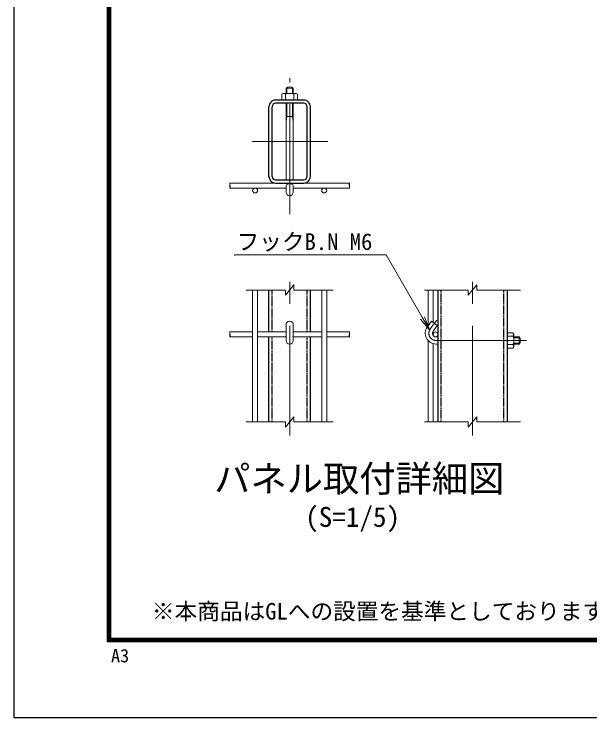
# Model space of a CAD drawing. Units: millimetres, scale not verified, with parts at other scales. Extents: x -4200 to 4200, y -2970 to 2970.
# Drawn here: x -4200 to -2533, y -2970 to -933 of the extents above; entities that cross this region are included whole.
import ezdxf
from ezdxf.enums import TextEntityAlignment as Align

# ---------------------------------------------------------------- set-up
doc = ezdxf.new("R2010")
doc.units = ezdxf.units.MM
doc.header["$LTSCALE"] = 10
doc.linetypes.add('USER1', pattern=[50.8, 31.75, -6.35, 6.35, -6.35])
doc.linetypes.add('USER2', pattern=[0.375, 0.25, -0.125])
for name, color, linetype, lineweight in [('0-0_D-STR-DIM', 7, 'Continuous', 13), ('0-1_D-STR3', 3, 'Continuous', 13), ('0-2_D-BMK', 2, 'USER1', 13), ('0-3_D-STR1', 1, 'Continuous', 25), ('0-4_D-STR2', 7, 'Continuous', 13), ('0-7_D-STR-TXT', 7, 'Continuous', 13), ('0-C_D-TTL', 7, 'Continuous', 25)]:
    doc.layers.add(name, color=color, linetype=linetype, lineweight=lineweight)
doc.layers.add('0-8_D-TTL-TXT', color=7, linetype='Continuous')
doc.styles.add('ＭＳ ゴシック', font='')
doc.styles.get('ＭＳ ゴシック').set_extended_font_data('MS Gothic')

msp = doc.modelspace()

# ---------------------------------------------------------------- linework, layer by layer
at = {"layer": '0-0_D-STR-DIM'}
for p, q in [((-3414.27, -1746.76), (-3389.27, -1716.76)), ((-3389.27, -1731.76), (-3389.27, -1716.76)), ((-2884.89, -1746.76), (-2859.89, -1716.76)), ((-2859.89, -1731.76), (-2859.89, -1716.76)), ((-3414.27, -1731.76), (-3527.89, -1731.76)), ((-3414.27, -1746.76), (-3414.27, -1731.76)), ((-3275.66, -1731.76), (-3389.27, -1731.76)), ((-2884.89, -1731.76), (-3011.2, -1731.76)), ((-2884.89, -1746.76), (-2884.89, -1731.76)), ((-2733.58, -1731.76), (-2859.89, -1731.76)), ((-3414.27, -2113.25), (-3527.89, -2113.25)), ((-3414.27, -2128.25), (-3389.27, -2098.25)), ((-3414.27, -2128.25), (-3414.27, -2113.25)), ((-3389.27, -2113.25), (-3389.27, -2098.25)), ((-3275.66, -2113.25), (-3389.27, -2113.25)), ((-2884.89, -2113.25), (-3011.2, -2113.25)), ((-2884.89, -2128.25), (-2859.89, -2098.25)), ((-2884.89, -2128.25), (-2884.89, -2113.25)), ((-2859.89, -2113.25), (-2859.89, -2098.25)), ((-2733.58, -2113.25), (-2859.89, -2113.25))]:
    msp.add_line(p, q, dxfattribs=at)
at = {"layer": '0-1_D-STR3'}
for p, q in [((-3412.17, -1147.49), (-3391.37, -1147.49)), ((-3412.17, -1162.77), (-3412.17, -1147.49)), ((-3409.77, -1162.77), (-3409.77, -1145.79)), ((-3393.77, -1162.77), (-3393.77, -1145.79)), ((-3391.37, -1162.77), (-3391.37, -1147.49)), ((-3420.43, -1162.77), (-3424.33, -1165.02)), ((-3424.33, -1165.02), (-3424.33, -1182.05)), ((-3383.11, -1162.77), (-3420.43, -1162.77)), ((-3417.67, -1162.77), (-3413.77, -1165.02)), ((-3409.87, -1162.77), (-3413.77, -1165.02)), ((-3413.77, -1165.02), (-3413.77, -1182.05)), ((-3393.67, -1162.77), (-3389.77, -1165.02)), ((-3385.87, -1162.77), (-3389.77, -1165.02)), ((-3389.77, -1165.02), (-3389.77, -1182.05)), ((-3383.11, -1162.77), (-3379.21, -1165.02)), ((-3379.21, -1165.02), (-3379.21, -1182.05)), ((-3379.21, -1182.05), (-3424.33, -1182.05)), ((-3412.17, -1412.85), (-3412.17, -1191.25)), ((-3409.77, -1191.25), (-3409.77, -1229.65)), ((-3393.77, -1229.65), (-3393.77, -1191.25)), ((-3391.37, -1412.85), (-3391.37, -1191.25)), ((-3409.77, -1229.65), (-3412.18, -1244.05)), ((-3412.17, -1229.65), (-3391.37, -1229.65)), ((-3393.77, -1229.65), (-3391.37, -1244.05)), ((-3412.17, -1430.75), (-3412.17, -1448.45)), ((-3391.37, -1430.75), (-3391.37, -1448.45)), ((-3412.17, -1828.97), (-3412.17, -1877.65)), ((-3391.37, -1877.65), (-3391.37, -1828.97)), ((-3002.91, -1838.07), (-2991.01, -1822.28)), ((-2974.39, -1834.79), (-2991.01, -1822.28)), ((-2986.3, -1850.59), (-2974.39, -1834.79)), ((-2977.99, -1867.25), (-2972.39, -1867.25)), ((-2772.39, -1855.09), (-2772.39, -1902.61)), ((-2755.37, -1855.09), (-2772.39, -1855.09)), ((-2755.37, -1865.65), (-2772.39, -1865.65)), ((-2753.11, -1861.75), (-2755.37, -1865.65)), ((-2753.11, -1869.55), (-2755.37, -1865.65)), ((-2754.44, -1867.25), (-2737.83, -1867.25)), ((-2753.11, -1869.65), (-2736.14, -1869.65)), ((-2737.83, -1867.25), (-2737.83, -1888.05)), ((-2977.99, -1888.05), (-2972.39, -1888.05)), ((-2755.37, -1889.65), (-2772.39, -1889.65)), ((-2753.11, -1885.75), (-2755.37, -1889.65)), ((-2753.11, -1893.55), (-2755.37, -1889.65)), ((-2753.11, -1885.65), (-2736.14, -1885.65)), ((-2753.11, -1888.05), (-2737.83, -1888.05)), ((-2755.37, -1900.21), (-2772.39, -1900.21)), ((-2753.11, -1896.31), (-2755.37, -1900.21))]:
    msp.add_line(p, q, dxfattribs=at)
msp.add_lwpolyline([(-2753.11, -1896.31), (-2753.11, -1858.99), (-2755.37, -1855.09)], dxfattribs=at)
for centre, radius, start, end in [((-3401.77, -1159.65), 16, 49.4584, 130.5416), ((-3401.77, -1448.45), 10.4, 180, 0), ((-2977.99, -1856.85), 31.2, 143, 270), ((-2977.99, -1856.85), 10.4, 143, 270), ((-2749.99, -1877.65), 16, 319.4584, 40.5416), ((-3401.77, -1877.65), 10.4, 180, 0)]:
    msp.add_arc(centre, radius, start, end, dxfattribs=at)
for centre, major_axis, start_param, end_param in [((-3401.77, -1430.81), (10.4, 0), 0, 3.1415927), ((-3401.77, -1829.04), (-10.4, 0), 3.1415927, 6.2831853)]:
    msp.add_ellipse(centre, major_axis=major_axis, ratio=0.649974, start_param=start_param, end_param=end_param, dxfattribs=at)
at = {"layer": '0-2_D-BMK'}
for p, q in [((-3401.77, -1511.75), (-3401.77, -1118.23)), ((-3510.01, -1302.05), (-3291.17, -1302.05)), ((-3401.77, -2152.84), (-3401.77, -1687.26)), ((-2872.39, -2152.84), (-2872.39, -1687.26)), ((-2994.61, -1844.33), (-2975.67, -1819.2)), ((-2977.99, -1877.65), (-2716.27, -1877.65))]:
    msp.add_line(p, q, dxfattribs=at)
msp.add_arc((-2977.99, -1856.85), 20.8, 143, 270, dxfattribs=at)
at = {"layer": '0-3_D-STR1'}
for p, q in [((-3461.77, -1402.85), (-3461.77, -1201.25)), ((-3452.57, -1402.85), (-3452.57, -1201.25)), ((-3360.97, -1182.05), (-3442.57, -1182.05)), ((-3360.97, -1191.25), (-3442.57, -1191.25)), ((-3350.97, -1402.85), (-3350.97, -1201.25)), ((-3341.77, -1402.85), (-3341.77, -1201.25)), ((-3442.57, -1412.85), (-3360.97, -1412.85)), ((-3442.57, -1422.05), (-3360.97, -1422.05)), ((-3461.77, -1852.85), (-3461.77, -1731.76)), ((-3341.77, -1852.85), (-3341.77, -1731.76)), ((-2972.39, -1731.76), (-2972.39, -2113.25)), ((-2772.39, -1731.76), (-2772.39, -2113.25)), ((-3461.77, -2113.25), (-3461.77, -1867.25)), ((-3341.77, -2113.25), (-3341.77, -1867.25))]:
    msp.add_line(p, q, dxfattribs=at)
at = {"layer": '0-3_D-STR1', "linetype": 'USER2'}
for p, q in [((-3452.57, -1852.85), (-3452.57, -1731.76)), ((-3350.97, -1852.85), (-3350.97, -1731.76)), ((-2963.19, -2113.25), (-2963.19, -1731.76)), ((-2781.59, -2113.25), (-2781.59, -1731.76)), ((-3452.57, -2113.25), (-3452.57, -1867.25)), ((-3350.97, -2113.25), (-3350.97, -1867.25))]:
    msp.add_line(p, q, dxfattribs=at)
at = {"layer": '0-3_D-STR1'}
for centre, radius, start, end in [((-3442.57, -1201.25), 19.2, 90, 180.00001), ((-3442.57, -1201.25), 10, 90, 180.00001), ((-3360.97, -1201.25), 19.2, 0.00001, 90.00002), ((-3360.97, -1201.25), 10, 0.00001, 90.00002), ((-3442.57, -1402.85), 19.2, 180.00001, 270), ((-3442.57, -1402.85), 10, 180.00001, 270), ((-3360.97, -1402.85), 19.2, 270, 0.00001), ((-3360.97, -1402.85), 10, 270, 0.00001)]:
    msp.add_arc(centre, radius, start, end, dxfattribs=at)
at = {"layer": '0-4_D-STR2'}
for p, q in [((-3574.54, -1422.05), (-3413.77, -1422.05)), ((-3229, -1422.05), (-3389.77, -1422.05)), ((-3574.54, -1436.45), (-3412.17, -1436.45)), ((-3229.01, -1436.45), (-3391.37, -1436.45)), ((-3508.97, -1731.76), (-3508.97, -2113.25)), ((-3494.57, -1731.76), (-3494.57, -2113.25)), ((-3308.97, -1731.76), (-3308.97, -2113.25)), ((-3294.57, -1731.76), (-3294.57, -2113.25)), ((-3001.19, -1835.8), (-3001.19, -1731.76)), ((-2986.79, -1825.45), (-2986.79, -1731.76)), ((-3508.97, -1852.85), (-3574.54, -1852.85)), ((-3412.17, -1852.85), (-3494.57, -1852.85)), ((-3391.37, -1852.85), (-3308.97, -1852.85)), ((-3294.57, -1852.85), (-3229.01, -1852.85)), ((-3508.97, -1867.25), (-3574.54, -1867.25)), ((-3412.17, -1867.25), (-3494.57, -1867.25)), ((-3391.37, -1867.25), (-3308.97, -1867.25)), ((-3294.57, -1867.25), (-3229.01, -1867.25)), ((-3001.19, -2113.25), (-3001.19, -1877.71)), ((-2986.79, -2113.25), (-2986.79, -1886.78))]:
    msp.add_line(p, q, dxfattribs=at)
for centre in [(-3501.77, -1443.65), (-3301.77, -1443.65), (-2979.59, -1860.05)]:
    msp.add_circle(centre, 7.2, dxfattribs=at)
for centre, major_axis, start_param, end_param in [((-3574.54, -1425.65), (0, -3.6), 3.1414937, 6.283185), ((-3229.01, -1432.85), (0, 3.6), 3.1414937, 6.283185), ((-3574.54, -1856.45), (0, -3.6), 3.1414937, 6.283185), ((-3229.01, -1856.45), (0, -3.6), 0.0000003, 3.1416916)]:
    msp.add_ellipse(centre, major_axis=major_axis, ratio=0.114898, start_param=start_param, end_param=end_param, dxfattribs=at)
for centre, major_axis in [((-3229.01, -1425.65), (0, 3.6)), ((-3574.54, -1432.85), (0, -3.6)), ((-3574.54, -1863.65), (0, -3.6)), ((-3229.01, -1863.65), (0, 3.6))]:
    msp.add_ellipse(centre, major_axis=major_axis, ratio=0.114898, dxfattribs=at)
at = {"layer": '0-7_D-STR-TXT'}
for p, q in [((-3562.35, -1631.25), (-3560.55, -1631.25)), ((-3011.1, -1809.28), (-2996.88, -1847.26))]:
    msp.add_line(p, q, dxfattribs=at)
msp.add_lwpolyline([(-3022.65, -1815.95), (-2996.88, -1847.26), (-3016.88, -1812.62), (-3122.63, -1629.45), (-3553.35, -1629.45), (-3560.55, -1629.45)], dxfattribs=at)
at = {"layer": '0-C_D-TTL', "color": 2}
msp.add_lwpolyline([(-4199.62, 2970), (4200.38, 2970), (4200.38, -2970), (-4199.62, -2970)], close=True, dxfattribs=at)
at = {"layer": '0-C_D-TTL'}
for points in [[(-3929.62, 2750), (3930.38, 2750), (3930.38, -2750), (-3929.62, -2750)], [(-3927.12, 2747.5), (3927.88, 2747.5), (3927.88, -2747.5), (-3927.12, -2747.5)], [(-3924.62, 2745), (3925.38, 2745), (3925.38, -2745), (-3924.62, -2745)], [(-3922.12, 2742.5), (3922.88, 2742.5), (3922.88, -2742.5), (-3922.12, -2742.5)], [(-3919.62, 2740), (3920.38, 2740), (3920.38, -2740), (-3919.62, -2740)]]:
    msp.add_lwpolyline(points, close=True, dxfattribs=at)

# ---------------------------------------------------------------- texts
at = {"layer": '0-7_D-STR-TXT', "style": 'ＭＳ ゴシック'}
for s, p in [('フックB.N M6', (-3555.51, -1630.17)), ('※本商品はGLへの設置を基準としております。他の条件でご使用の際は別途ご相談ください。', (-3800.57, -2699.87))]:
    msp.add_text(s, height=48.09, dxfattribs=at).set_placement(p, align=Align.BOTTOM_LEFT)
at = {"layer": '0-8_D-TTL-TXT', "style": 'ＭＳ ゴシック'}
for s, height, p in [('パネル取付詳細図', 76.98, (-3620.34, -2339.03)), ('(S=1/5)', 57.7, (-3356.88, -2434.47)), ('A3', 38.49, (-3918.91, -2820.62))]:
    msp.add_text(s, height=height, dxfattribs=at).set_placement(p, align=Align.BOTTOM_LEFT)

doc.saveas('drawing.dxf')
